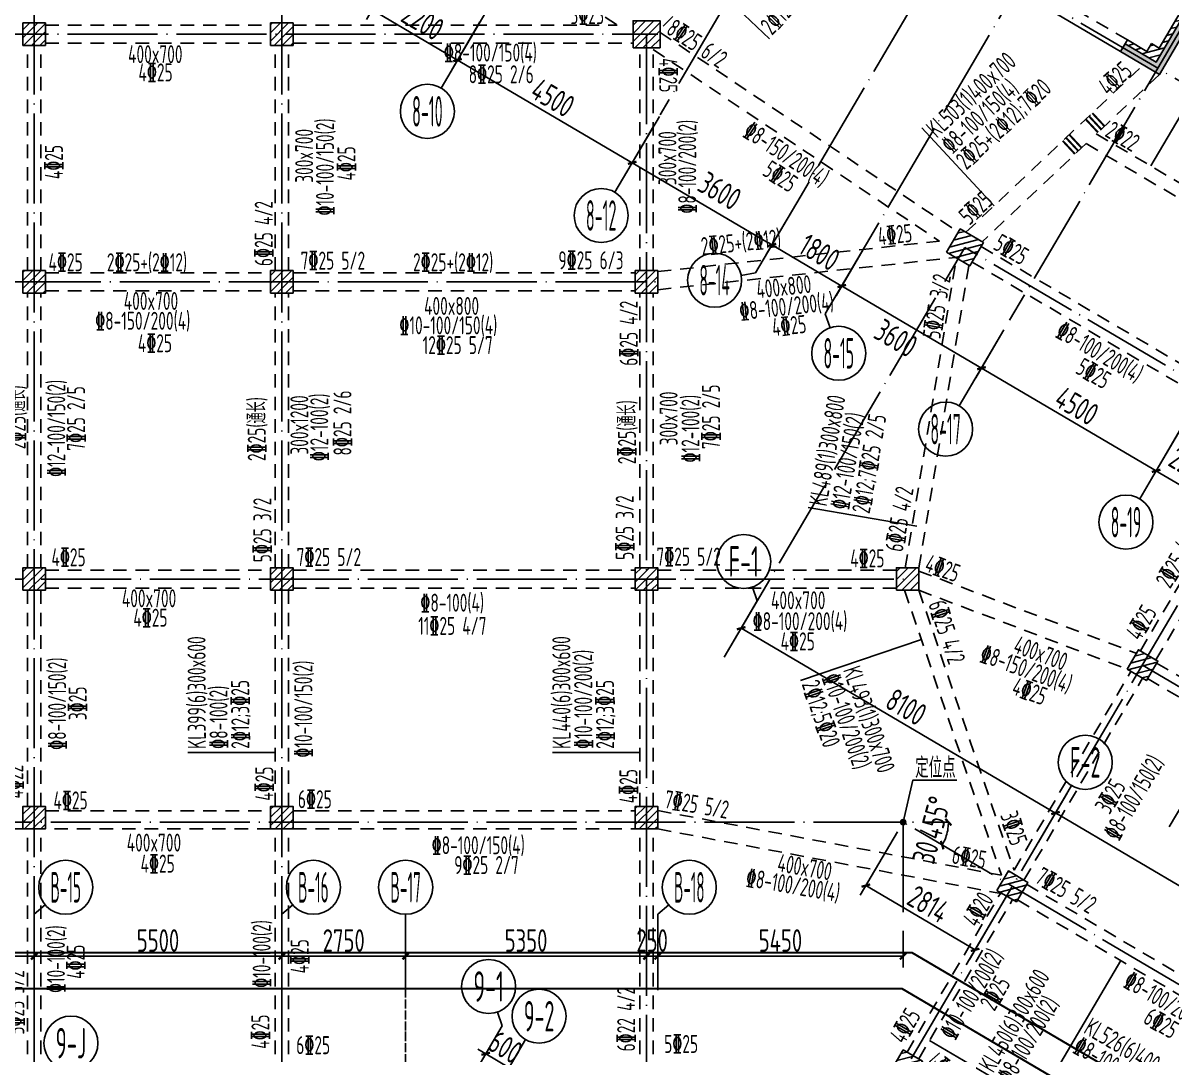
# Model space of a CAD drawing. Header units: millimetres. Extents: x 64473 to 386235, y 427387 to 703525.
# Drawn here: x 287096 to 312596, y 583845 to 606745 of the extents above; entities that cross this region are included whole.
import ezdxf
from ezdxf.enums import TextEntityAlignment as Align

# ---------------------------------------------------------------- set-up
doc = ezdxf.new("R2010")
doc.units = ezdxf.units.MM
doc.header["$LTSCALE"] = 100
doc.header["$PDMODE"] = 35
doc.header["$PDSIZE"] = 200
doc.linetypes.add('3', pattern=[5, 3, -2])
doc.linetypes.add('DOTE', pattern=[2.42, 2, -0.2, 0.02, -0.2])
for name, color, linetype in [('B-TEXT', 7, 'Continuous'), ('COLU', 7, 'Continuous'), ('colu-1层', 6, 'Continuous'), ('h后浇带', 51, 'Continuous'), ('h填实-1层', 254, 'Continuous'), ('h斜线-1层', 7, 'Continuous'), ('h斜线-柱', 7, 'Continuous'), ('L-AXIS', 3, 'Continuous'), ('L-dote', 253, 'DOTE'), ('L-箍筋', 1, 'Continuous'), ('wall-主楼', 2, 'Continuous'), ('垂直标注', 31, 'Continuous'), ('垂直钢筋', 27, 'Continuous'), ('梁', 4, 'Continuous'), ('梁虚线', 4, '3'), ('水平标注', 2, 'Continuous'), ('水平钢筋', 30, 'Continuous')]:
    doc.layers.add(name, color=color, linetype=linetype)
doc.styles.add('_TCH_AXIS', font='tssdeng.shx', dxfattribs={"width": 0.7, "bigfont": 'tssdchn.shx'})
doc.styles.add('COMPLEX', font='tssdeng.shx', dxfattribs={"width": 0.7, "bigfont": 'tssdchn.shx'})
doc.styles.get("Standard").update_dxf_attribs({"font": 'tssdeng.shx', "width": 0.7, "bigfont": 'tssdchn.shx'})
doc.styles.add('TSSD_Dimension', font='Tssdeng.shx', dxfattribs={"width": 0.7, "bigfont": 'tssdchn.shx'})
doc.dimstyles.new('TSSD_100_100', dxfattribs={"dimtxt": 300, "dimasz": 100, "dimexe": 100, "dimexo": 250, "dimgap": 100, "dimtad": 1, "dimdec": 0, "dimzin": 0, "dimdsep": 46, "dimtxsty": 'TSSD_Dimension', "dimblk": 'ARCHTICK', "dimcen": 0, "dimdle": 100, "dimclrt": 7, "dimadec": 0, "dimazin": 0, "dimtfac": 1, "dimtdec": 0, "dimtix": 1, "dimtmove": 2, "dimatfit": 3, "dimldrblk": 'ARCHTICK', "dimfxl": 1, "dimtolj": 1, "dimtzin": 0, "dimarcsym": 0})
doc.dimstyles.new('TSSD_100_100$0', dxfattribs={"dimtxt": 300, "dimasz": 100, "dimexe": 250, "dimexo": 250, "dimgap": 100, "dimtad": 1, "dimdec": 0, "dimzin": 0, "dimdsep": 46, "dimtxsty": 'TSSD_Dimension', "dimblk": '_tsdbk', "dimblk1": '_tsdbk', "dimblk2": '_tsdbk', "dimsah": 1, "dimcen": 0, "dimclrt": 7, "dimadec": 0, "dimazin": 0, "dimtfac": 1, "dimtdec": 0, "dimtix": 1, "dimtmove": 2, "dimatfit": 3, "dimldrblk": '_tsdbk', "dimfxl": 1, "dimtolj": 1, "dimtzin": 0, "dimarcsym": 0})
pattern_1 = [(45, (-467527.32, -323147.44), (-89.802561, 89.802561), [])]
pattern_2 = [(14.545372, (-467527.32, -323147.44), (-31.895617, 122.929531), [])]

# ---------------------------------------------------------------- blocks, each defined once
blk = doc.blocks.new('_tsdbk')
blk.add_line((-1, 0), (0, 0))
at = {"const_width": 0.5}
blk.add_lwpolyline([(-0.7, -0.7), (0.7, 0.7)], dxfattribs=at)
blk = doc.blocks.new('*D536')
at = {"layer": 'Defpoints', "color": 0}
for p in [(306646, 586832), (306646, 586016), (301196, 585265)]:
    blk.add_point(p, dxfattribs=at)
at = {"layer": 'L-AXIS', "color": 0, "lineweight": -2}
for p, q in [((306646, 586582), (306646, 585766)), ((301196, 585515), (301196, 586266)), ((301296, 586016), (306546, 586016))]:
    blk.add_line(p, q, dxfattribs=at)
at = {"layer": 'L-AXIS', "color": 0, "lineweight": -2, "xscale": 100, "yscale": 100, "zscale": 100, "rotation": 180}
blk.add_blockref('_tsdbk', (301196, 586016), dxfattribs=at)
at = {"layer": 'L-AXIS', "color": 0, "lineweight": -2, "xscale": 100, "yscale": 100, "zscale": 100}
blk.add_blockref('_tsdbk', (306646, 586016), dxfattribs=at)
at = {"layer": 'L-AXIS', "color": 7, "insert": (303921, 586366), "char_height": 500, "attachment_point": 5, "style": 'TSSD_Dimension'}
blk.add_mtext('\\A1;5450', dxfattribs=at)
blk = doc.blocks.new('*D537')
at = {"layer": 'Defpoints', "color": 0}
for p in [(302668, 592658), (310030, 589198), (309651, 588553)]:
    blk.add_point(p, dxfattribs=at)
at = {"layer": 'L-AXIS', "color": 0, "lineweight": -2}
for p, q in [((302795, 592874), (303174, 593519)), ((303134, 593252), (309944, 589248)), ((309777, 588768), (310157, 589413))]:
    blk.add_line(p, q, dxfattribs=at)
at = {"layer": 'L-AXIS', "color": 0, "lineweight": -2, "xscale": 100, "yscale": 100, "zscale": 100}
for p, rotation in [((303048, 593303), 149.5453717276141), ((310030, 589198), 329.5453717276141)]:
    blk.add_blockref('_tsdbk', p, dxfattribs=dict(at, rotation=rotation))
at = {"layer": 'L-AXIS', "color": 7, "insert": (306716, 591552), "char_height": 500, "attachment_point": 5, "rotation": 329.5454, "style": 'TSSD_Dimension'}
blk.add_mtext('\\A1;8100', dxfattribs=at)
blk = doc.blocks.new('_AXISO')
blk.add_circle((0, 0), 0.5)
at = {"layer": 'B-TEXT', "style": 'COMPLEX', "width": 1.450893}
blk.add_attdef('A', text='', height=0.56, dxfattribs=at).set_placement((0.249375, -0.28), (0.749375, -0.28), align=Align.FIT)
blk = doc.blocks.new('*D539')
at = {"layer": 'Defpoints', "color": 0}
for p in [(301253, 604703), (304356, 602878), (303731, 601815)]:
    blk.add_point(p, dxfattribs=at)
at = {"layer": 'L-AXIS', "color": 0, "lineweight": -2}
for p, q in [((301126, 604488), (300501, 603424)), ((300714, 603589), (303645, 601865)), ((304230, 602663), (303604, 601599))]:
    blk.add_line(p, q, dxfattribs=at)
at = {"layer": 'L-AXIS', "color": 0, "lineweight": -2, "xscale": 100, "yscale": 100, "zscale": 100}
for p, rotation in [((300628, 603639), 149.5453717275947), ((303731, 601815), 329.5453717275947)]:
    blk.add_blockref('_tsdbk', p, dxfattribs=dict(at, rotation=rotation))
at = {"layer": 'L-AXIS', "color": 7, "insert": (302574, 603016), "char_height": 500, "attachment_point": 5, "rotation": 329.5454, "style": 'TSSD_Dimension'}
blk.add_mtext('\\A1;3600', dxfattribs=at)
blk = doc.blocks.new('*D543')
at = {"layer": 'Defpoints', "color": 0}
for p in [(295478, 608099), (297374, 606984), (296749, 605920)]:
    blk.add_point(p, dxfattribs=at)
at = {"layer": 'L-AXIS', "color": 0, "lineweight": -2}
for p, q in [((295351, 607883), (294725, 606820)), ((294938, 606985), (296662, 605971)), ((297247, 606768), (296622, 605705))]:
    blk.add_line(p, q, dxfattribs=at)
at = {"layer": 'L-AXIS', "color": 0, "lineweight": -2, "xscale": 100, "yscale": 100, "zscale": 100}
for p, rotation in [((294852, 607035), 149.5453717275947), ((296749, 605920), 329.5453717275947)]:
    blk.add_blockref('_tsdbk', p, dxfattribs=dict(at, rotation=rotation))
at = {"layer": 'L-AXIS', "color": 7, "insert": (295978, 606780), "char_height": 500, "attachment_point": 5, "rotation": 329.5454, "style": 'TSSD_Dimension'}
blk.add_mtext('\\A1;2200', dxfattribs=at)
blk = doc.blocks.new('*D544')
at = {"layer": 'Defpoints', "color": 0}
for p in [(297374, 606984), (301253, 604703), (300628, 603639)]:
    blk.add_point(p, dxfattribs=at)
at = {"layer": 'L-AXIS', "color": 0, "lineweight": -2}
for p, q in [((297247, 606768), (296622, 605705)), ((296835, 605870), (300542, 603690)), ((301126, 604488), (300501, 603424))]:
    blk.add_line(p, q, dxfattribs=at)
at = {"layer": 'L-AXIS', "color": 0, "lineweight": -2, "xscale": 100, "yscale": 100, "zscale": 100}
for p, rotation in [((296749, 605920), 149.5453717275947), ((300628, 603639), 329.5453717275947)]:
    blk.add_blockref('_tsdbk', p, dxfattribs=dict(at, rotation=rotation))
at = {"layer": 'L-AXIS', "color": 7, "insert": (298866, 605082), "char_height": 500, "attachment_point": 5, "rotation": 329.5454, "style": 'TSSD_Dimension'}
blk.add_mtext('\\A1;4500', dxfattribs=at)
blk = doc.blocks.new('*D545')
at = {"layer": 'Defpoints', "color": 0}
for p in [(292846, 586016), (287346, 585265), (292846, 585265)]:
    blk.add_point(p, dxfattribs=at)
at = {"layer": 'L-AXIS', "color": 0, "lineweight": -2}
for p, q in [((287346, 585515), (287346, 586266)), ((292846, 585515), (292846, 586266)), ((287446, 586016), (292746, 586016))]:
    blk.add_line(p, q, dxfattribs=at)
at = {"layer": 'L-AXIS', "color": 0, "lineweight": -2, "xscale": 100, "yscale": 100, "zscale": 100, "rotation": 180}
blk.add_blockref('_tsdbk', (287346, 586016), dxfattribs=at)
at = {"layer": 'L-AXIS', "color": 0, "lineweight": -2, "xscale": 100, "yscale": 100, "zscale": 100}
blk.add_blockref('_tsdbk', (292846, 586016), dxfattribs=at)
at = {"layer": 'L-AXIS', "color": 7, "insert": (290096, 586366), "char_height": 500, "attachment_point": 5, "style": 'TSSD_Dimension'}
blk.add_mtext('\\A1;5500', dxfattribs=at)
blk = doc.blocks.new('*D547')
at = {"layer": 'Defpoints', "color": 0}
for p in [(287346, 586016), (281346, 585265), (287346, 585265)]:
    blk.add_point(p, dxfattribs=at)
at = {"layer": 'L-AXIS', "color": 0, "lineweight": -2}
for p, q in [((281346, 585515), (281346, 586266)), ((287346, 585515), (287346, 586266)), ((281446, 586016), (287246, 586016))]:
    blk.add_line(p, q, dxfattribs=at)
at = {"layer": 'L-AXIS', "color": 0, "lineweight": -2, "xscale": 100, "yscale": 100, "zscale": 100, "rotation": 180}
blk.add_blockref('_tsdbk', (281346, 586016), dxfattribs=at)
at = {"layer": 'L-AXIS', "color": 0, "lineweight": -2, "xscale": 100, "yscale": 100, "zscale": 100}
blk.add_blockref('_tsdbk', (287346, 586016), dxfattribs=at)
at = {"layer": 'L-AXIS', "color": 7, "insert": (284346, 586366), "char_height": 500, "attachment_point": 5, "style": 'TSSD_Dimension'}
blk.add_mtext('\\A1;6000', dxfattribs=at)
blk = doc.blocks.new('*D548')
at = {"layer": 'Defpoints', "color": 0}
for p in [(300946, 586016), (295596, 585265), (300946, 585265)]:
    blk.add_point(p, dxfattribs=at)
at = {"layer": 'L-AXIS', "color": 0, "lineweight": -2}
for p, q in [((295596, 585515), (295596, 586266)), ((300946, 585515), (300946, 586266)), ((295696, 586016), (300846, 586016))]:
    blk.add_line(p, q, dxfattribs=at)
at = {"layer": 'L-AXIS', "color": 0, "lineweight": -2, "xscale": 100, "yscale": 100, "zscale": 100, "rotation": 180}
blk.add_blockref('_tsdbk', (295596, 586016), dxfattribs=at)
at = {"layer": 'L-AXIS', "color": 0, "lineweight": -2, "xscale": 100, "yscale": 100, "zscale": 100}
blk.add_blockref('_tsdbk', (300946, 586016), dxfattribs=at)
at = {"layer": 'L-AXIS', "color": 7, "insert": (298271, 586366), "char_height": 500, "attachment_point": 5, "style": 'TSSD_Dimension'}
blk.add_mtext('\\A1;5350', dxfattribs=at)
blk = doc.blocks.new('*D549')
at = {"layer": 'Defpoints', "color": 0}
for p in [(295596, 586016), (292846, 585265), (295596, 585265)]:
    blk.add_point(p, dxfattribs=at)
at = {"layer": 'L-AXIS', "color": 0, "lineweight": -2}
for p, q in [((292846, 585515), (292846, 586266)), ((295596, 585515), (295596, 586266)), ((292946, 586016), (295496, 586016))]:
    blk.add_line(p, q, dxfattribs=at)
at = {"layer": 'L-AXIS', "color": 0, "lineweight": -2, "xscale": 100, "yscale": 100, "zscale": 100, "rotation": 180}
blk.add_blockref('_tsdbk', (292846, 586016), dxfattribs=at)
at = {"layer": 'L-AXIS', "color": 0, "lineweight": -2, "xscale": 100, "yscale": 100, "zscale": 100}
blk.add_blockref('_tsdbk', (295596, 586016), dxfattribs=at)
at = {"layer": 'L-AXIS', "color": 7, "insert": (294221, 586366), "char_height": 500, "attachment_point": 5, "style": 'TSSD_Dimension'}
blk.add_mtext('\\A1;2750', dxfattribs=at)
blk = doc.blocks.new('*D551')
at = {"layer": 'Defpoints', "color": 0}
for p in [(301196, 586016), (300946, 585265), (301196, 585265)]:
    blk.add_point(p, dxfattribs=at)
at = {"layer": 'L-AXIS', "color": 0, "lineweight": -2}
for p, q in [((300946, 585515), (300946, 586266)), ((301196, 585515), (301196, 586266)), ((300846, 586016), (300746, 586016)), ((300946, 586016), (301196, 586016)), ((301296, 586016), (301396, 586016))]:
    blk.add_line(p, q, dxfattribs=at)
at = {"layer": 'L-AXIS', "color": 0, "lineweight": -2, "xscale": 100, "yscale": 100, "zscale": 100}
blk.add_blockref('_tsdbk', (300946, 586016), dxfattribs=at)
at = {"layer": 'L-AXIS', "color": 0, "lineweight": -2, "xscale": 100, "yscale": 100, "zscale": 100, "rotation": 180}
blk.add_blockref('_tsdbk', (301196, 586016), dxfattribs=at)
at = {"layer": 'L-AXIS', "color": 7, "insert": (301071, 586366), "char_height": 500, "attachment_point": 5, "style": 'TSSD_Dimension'}
blk.add_mtext('\\A1;250', dxfattribs=at)
blk = doc.blocks.new('*D553')
at = {"layer": 'Defpoints', "color": 0}
for p in [(297891, 583547), (296748, 582787), (297266, 582483)]:
    blk.add_point(p, dxfattribs=at)
at = {"layer": 'L-AXIS', "color": 0, "lineweight": -2}
for p, q in [((296875, 583003), (297501, 584066)), ((297288, 583901), (297201, 583952)), ((297374, 583851), (297891, 583547)), ((297392, 582699), (298018, 583762)), ((297977, 583496), (298063, 583445))]:
    blk.add_line(p, q, dxfattribs=at)
at = {"layer": 'L-AXIS', "color": 0, "lineweight": -2, "xscale": 100, "yscale": 100, "zscale": 100}
for p, rotation in [((297374, 583851), 329.5453717276141), ((297891, 583547), 149.5453717276141)]:
    blk.add_blockref('_tsdbk', p, dxfattribs=dict(at, rotation=rotation))
at = {"layer": 'L-AXIS', "color": 7, "insert": (297810, 584000), "char_height": 500, "attachment_point": 5, "rotation": 329.5454, "style": 'TSSD_Dimension'}
blk.add_mtext('\\A1;600', dxfattribs=at)
blk = doc.blocks.new('*D571')
at = {"layer": 'Defpoints', "color": 0}
for p in [(309651, 588553), (317013, 585092), (316633, 584447)]:
    blk.add_point(p, dxfattribs=at)
at = {"layer": 'L-AXIS', "color": 0, "lineweight": -2}
for p, q in [((309777, 588768), (310157, 589413)), ((310116, 589147), (316926, 585143)), ((316760, 584663), (317139, 585308))]:
    blk.add_line(p, q, dxfattribs=at)
at = {"layer": 'L-AXIS', "color": 0, "lineweight": -2, "xscale": 100, "yscale": 100, "zscale": 100}
for p, rotation in [((310030, 589198), 149.5453717276141), ((317013, 585092), 329.5453717276141)]:
    blk.add_blockref('_tsdbk', p, dxfattribs=dict(at, rotation=rotation))
at = {"layer": 'L-AXIS', "color": 7, "insert": (313699, 587447), "char_height": 500, "attachment_point": 5, "rotation": 329.5454, "style": 'TSSD_Dimension'}
blk.add_mtext('\\A1;8100', dxfattribs=at)
blk = doc.blocks.new('*D572')
at = {"layer": 'Defpoints', "color": 0}
for p in [(306646, 588995), (306646, 588995), (308425, 588995), (307589, 588646), (309072, 587568)]:
    blk.add_point(p, dxfattribs=at)
at = {"layer": 'L-AXIS', "color": 0, "lineweight": -2}
blk.add_arc((306646, 588995), 1006, 335.2449, 354.3005, dxfattribs=at)
at = {"layer": 'L-AXIS', "color": 0, "lineweight": -2, "xscale": 100, "yscale": 100, "zscale": 100}
for p, rotation in [((307652, 588995), 87.15025044490493), ((307513, 588485), 242.3951212875871)]:
    blk.add_blockref('_tsdbk', p, dxfattribs=dict(at, rotation=rotation))
at = {"layer": 'L-AXIS', "color": 7, "insert": (307279, 588822), "char_height": 500, "attachment_point": 5, "rotation": 74.7727, "style": 'TSSD_Dimension'}
blk.add_mtext('\\A1;30.455°', dxfattribs=at)
blk = doc.blocks.new('*D573')
at = {"layer": 'Defpoints', "color": 0}
for p in [(306646, 588995), (305818, 587586), (309072, 587568)]:
    blk.add_point(p, dxfattribs=at)
at = {"layer": 'L-AXIS', "color": 0, "lineweight": -2}
for p, q in [((306520, 588779), (305691, 587370)), ((308157, 586210), (305904, 587535)), ((308945, 587353), (308117, 585944))]:
    blk.add_line(p, q, dxfattribs=at)
at = {"layer": 'L-AXIS', "color": 0, "lineweight": -2, "xscale": 100, "yscale": 100, "zscale": 100}
for p, rotation in [((305818, 587586), 149.5453717324805), ((308244, 586159), 329.5453717324805)]:
    blk.add_blockref('_tsdbk', p, dxfattribs=dict(at, rotation=rotation))
at = {"layer": 'L-AXIS', "color": 7, "insert": (307208, 587174), "char_height": 500, "attachment_point": 5, "rotation": 329.5454, "style": 'TSSD_Dimension'}
blk.add_mtext('\\A1;2814', dxfattribs=at)
blk = doc.blocks.new('*D574')
at = {"layer": 'Defpoints', "color": 0}
for p in [(309011, 600141), (312891, 597860), (312265, 596797)]:
    blk.add_point(p, dxfattribs=at)
at = {"layer": 'L-AXIS', "color": 0, "lineweight": -2}
for p, q in [((308885, 599926), (308259, 598862)), ((308472, 599027), (312179, 596848)), ((312764, 597645), (312138, 596581))]:
    blk.add_line(p, q, dxfattribs=at)
at = {"layer": 'L-AXIS', "color": 0, "lineweight": -2, "xscale": 100, "yscale": 100, "zscale": 100}
for p, rotation in [((308386, 599078), 149.5453717275947), ((312265, 596797), 329.5453717275947)]:
    blk.add_blockref('_tsdbk', p, dxfattribs=dict(at, rotation=rotation))
at = {"layer": 'L-AXIS', "color": 7, "insert": (310503, 598239), "char_height": 500, "attachment_point": 5, "rotation": 329.5454, "style": 'TSSD_Dimension'}
blk.add_mtext('\\A1;4500', dxfattribs=at)
blk = doc.blocks.new('*D575')
at = {"layer": 'Defpoints', "color": 0}
for p in [(305908, 601966), (309011, 600141), (308386, 599078)]:
    blk.add_point(p, dxfattribs=at)
at = {"layer": 'L-AXIS', "color": 0, "lineweight": -2}
for p, q in [((305781, 601751), (305156, 600687)), ((305369, 600852), (308300, 599128)), ((308885, 599926), (308259, 598862))]:
    blk.add_line(p, q, dxfattribs=at)
at = {"layer": 'L-AXIS', "color": 0, "lineweight": -2, "xscale": 100, "yscale": 100, "zscale": 100}
for p, rotation in [((305283, 600902), 149.5453717275947), ((308386, 599078), 329.5453717275947)]:
    blk.add_blockref('_tsdbk', p, dxfattribs=dict(at, rotation=rotation))
at = {"layer": 'L-AXIS', "color": 7, "insert": (306487, 599745), "char_height": 500, "attachment_point": 5, "rotation": 329.5454, "style": 'TSSD_Dimension'}
blk.add_mtext('\\A1;3600', dxfattribs=at)
blk = doc.blocks.new('*D576')
at = {"layer": 'Defpoints', "color": 0}
for p in [(304356, 602878), (305908, 601966), (305283, 600902)]:
    blk.add_point(p, dxfattribs=at)
at = {"layer": 'L-AXIS', "color": 0, "lineweight": -2}
for p, q in [((304230, 602663), (303604, 601599)), ((303817, 601764), (305197, 600953)), ((305781, 601751), (305156, 600687))]:
    blk.add_line(p, q, dxfattribs=at)
at = {"layer": 'L-AXIS', "color": 0, "lineweight": -2, "xscale": 100, "yscale": 100, "zscale": 100}
for p, rotation in [((303731, 601815), 149.5453717275947), ((305283, 600902), 329.5453717275947)]:
    blk.add_blockref('_tsdbk', p, dxfattribs=dict(at, rotation=rotation))
at = {"layer": 'L-AXIS', "color": 7, "insert": (304789, 601651), "char_height": 500, "attachment_point": 5, "rotation": 329.5454, "style": 'TSSD_Dimension'}
blk.add_mtext('\\A1;1800', dxfattribs=at)
blk = doc.blocks.new('*D577')
at = {"layer": 'Defpoints', "color": 0}
for p in [(312891, 597860), (314787, 596745), (314162, 595682)]:
    blk.add_point(p, dxfattribs=at)
at = {"layer": 'L-AXIS', "color": 0, "lineweight": -2}
for p, q in [((312764, 597645), (312138, 596581)), ((312351, 596746), (314075, 595733)), ((314660, 596530), (314035, 595466))]:
    blk.add_line(p, q, dxfattribs=at)
at = {"layer": 'L-AXIS', "color": 0, "lineweight": -2, "xscale": 100, "yscale": 100, "zscale": 100}
for p, rotation in [((312265, 596797), 149.5453717275947), ((314162, 595682), 329.5453717275947)]:
    blk.add_blockref('_tsdbk', p, dxfattribs=dict(at, rotation=rotation))
at = {"layer": 'L-AXIS', "color": 7, "insert": (313023, 596912), "char_height": 500, "attachment_point": 5, "rotation": 329.5454, "style": 'TSSD_Dimension'}
blk.add_mtext('\\A1;2200', dxfattribs=at)
blk = doc.blocks.new('后浇带现场')
at = {"color": 6, "lineweight": 30}
for points in [[(806265, 663346), (787754, 674230), (759207, 674230), (759207, 625070)], [(805860, 662656), (787536, 673430), (760007, 673430), (760007, 625070)]]:
    blk.add_lwpolyline(points, dxfattribs=at)
at = {"layer": 'h后浇带', "color": 1}
for p, q in [((662168, 674230), (787754, 674230)), ((662200, 673430), (787536, 673430))]:
    blk.add_line(p, q, dxfattribs=at)

msp = doc.modelspace()

# ---------------------------------------------------------------- hatches: boundary and pattern name
at = {"layer": 'h填实-1层'}
msp.add_hatch(color=256, dxfattribs=at).paths.add_polyline_path([(313249.6, 607153), (312337.2, 605601.4), (311475.2, 606108.2), (311576.6, 606280.6), (312266.2, 605875.2), (313178.5, 607426.8), (313868.2, 607021.3), (313766.8, 606848.9)])
at = {"layer": 'h斜线-1层'}
h = msp.add_hatch(dxfattribs=at)
h.set_pattern_fill('ANSI31', color=256, scale=40, angle=-30.45463, style=0)
h.set_pattern_definition([(14.545372, (-85926.15, 179405.06), (-31.895617, 122.92953), [])])
h.paths.add_polyline_path([(313178.5, 607426.8), (313868.6, 607021.1), (313919.3, 607107.3), (313143.4, 607563.5), (312332.5, 606184.2), (312160.1, 606285.6), (312058.7, 606113.2), (311627.7, 606366.6), (311577, 606280.4), (312266.2, 605875.2)])
at = {"layer": 'h斜线-柱'}
h = msp.add_hatch(dxfattribs=at)
h.set_pattern_fill('ANSI31', color=256, scale=40, style=0)
h.set_pattern_definition(pattern_1)
h.paths.add_polyline_path([(287096.5, 606244.7), (287596.5, 606244.7), (287596.5, 606744.7), (287096.5, 606744.7)])
h = msp.add_hatch(dxfattribs=at)
h.set_pattern_fill('ANSI31', color=256, scale=40, style=0)
h.set_pattern_definition(pattern_1)
h.paths.add_polyline_path([(292596.5, 606244.7), (293096.5, 606244.7), (293096.5, 606744.7), (292596.5, 606744.7)])
h = msp.add_hatch(dxfattribs=at)
h.set_pattern_fill('ANSI31', color=256, scale=40, angle=-2e-12, style=0)
h.paths.add_polyline_path([(300646.5, 606194.7), (301246.5, 606194.7), (301246.5, 606794.7), (300646.5, 606794.7)])
h = msp.add_hatch(dxfattribs=at)
h.set_pattern_fill('ANSI31', color=256, scale=40, angle=-30.45463, style=0)
h.paths.add_polyline_path([(307609.2, 601653.1), (308126.4, 601349), (308430.5, 601866.2), (307913.3, 602170.3)])
h = msp.add_hatch(dxfattribs=at)
h.set_pattern_fill('ANSI31', color=256, scale=40, style=0)
h.set_pattern_definition(pattern_1)
h.paths.add_polyline_path([(287096.5, 600744.7), (287596.5, 600744.7), (287596.5, 601244.7), (287096.5, 601244.7)])
h = msp.add_hatch(dxfattribs=at)
h.set_pattern_fill('ANSI31', color=256, scale=40, style=0)
h.set_pattern_definition(pattern_1)
h.paths.add_polyline_path([(292596.5, 600744.7), (293096.5, 600744.7), (293096.5, 601244.7), (292596.5, 601244.7)])
h = msp.add_hatch(dxfattribs=at)
h.set_pattern_fill('ANSI31', color=256, scale=40, style=0)
h.set_pattern_definition(pattern_1)
h.paths.add_polyline_path([(300696.5, 600744.7), (301196.5, 600744.7), (301196.5, 601244.7), (300696.5, 601244.7)])
h = msp.add_hatch(dxfattribs=at)
h.set_pattern_fill('ANSI31', color=256, scale=40, style=0)
h.set_pattern_definition(pattern_1)
h.paths.add_polyline_path([(287096.5, 594144.7), (287596.5, 594144.7), (287596.5, 594644.7), (287096.5, 594644.7)])
h = msp.add_hatch(dxfattribs=at)
h.set_pattern_fill('ANSI31', color=256, scale=40, style=0)
h.set_pattern_definition(pattern_1)
h.paths.add_polyline_path([(292596.5, 594144.7), (293096.5, 594144.7), (293096.5, 594644.7), (292596.5, 594644.7)])
h = msp.add_hatch(dxfattribs=at)
h.set_pattern_fill('ANSI31', color=256, scale=40, style=0)
h.set_pattern_definition(pattern_1)
h.paths.add_polyline_path([(300696.5, 594144.7), (301196.5, 594144.7), (301196.5, 594644.7), (300696.5, 594644.7)])
h = msp.add_hatch(dxfattribs=at)
h.set_pattern_fill('ANSI31', color=256, scale=40, style=0)
h.set_pattern_definition(pattern_1)
h.paths.add_polyline_path([(306496.5, 594144.7), (306996.5, 594144.7), (306996.5, 594644.7), (306496.5, 594644.7)])
h = msp.add_hatch(dxfattribs=at)
h.set_pattern_fill('ANSI31', color=256, scale=40, angle=-30.45463, style=0)
h.set_pattern_definition(pattern_2)
h.paths.add_polyline_path([(311618.9, 592393.1), (312050, 592139.7), (312303.4, 592570.7), (311872.4, 592824.2)])
h = msp.add_hatch(dxfattribs=at)
h.set_pattern_fill('ANSI31', color=256, scale=40, style=0)
h.set_pattern_definition(pattern_1)
h.paths.add_polyline_path([(287096.5, 588844.7), (287596.5, 588844.7), (287596.5, 589344.7), (287096.5, 589344.7)])
h = msp.add_hatch(dxfattribs=at)
h.set_pattern_fill('ANSI31', color=256, scale=40, style=0)
h.set_pattern_definition(pattern_1)
h.paths.add_polyline_path([(292596.5, 588844.7), (293096.5, 588844.7), (293096.5, 589344.7), (292596.5, 589344.7)])
h = msp.add_hatch(dxfattribs=at)
h.set_pattern_fill('ANSI31', color=256, scale=40, style=0)
h.set_pattern_definition(pattern_1)
h.paths.add_polyline_path([(300696.5, 588844.7), (301196.5, 588844.7), (301196.5, 589344.7), (300696.5, 589344.7)])
h = msp.add_hatch(dxfattribs=at)
h.set_pattern_fill('ANSI31', color=256, scale=40, angle=-30.45463, style=0)
h.set_pattern_definition(pattern_2)
h.paths.add_polyline_path([(308729.9, 587479.6), (309160.9, 587226.1), (309414.3, 587657.2), (308983.3, 587910.6)])
h = msp.add_hatch(dxfattribs=at)
h.set_pattern_fill('ANSI31', color=256, scale=40, angle=-30.45463, style=0)
h.set_pattern_definition(pattern_2)
h.paths.add_polyline_path([(306393.4, 583505.9), (306824.4, 583252.5), (307077.9, 583683.5), (306646.9, 583936.9)])

# ---------------------------------------------------------------- linework, layer by layer
at = {"layer": 'COLU'}
for points in [[(287096.5, 606244.7), (287596.5, 606244.7), (287596.5, 606744.7), (287096.5, 606744.7)], [(292596.5, 606244.7), (293096.5, 606244.7), (293096.5, 606744.7), (292596.5, 606744.7)], [(300646.5, 606194.7), (301246.5, 606194.7), (301246.5, 606794.7), (300646.5, 606794.7)], [(307609.2, 601653.1), (308126.4, 601349), (308430.5, 601866.2), (307913.3, 602170.3)], [(287096.5, 600744.7), (287596.5, 600744.7), (287596.5, 601244.7), (287096.5, 601244.7)], [(292596.5, 600744.7), (293096.5, 600744.7), (293096.5, 601244.7), (292596.5, 601244.7)], [(300696.5, 600744.7), (301196.5, 600744.7), (301196.5, 601244.7), (300696.5, 601244.7)], [(287096.5, 594144.7), (287596.5, 594144.7), (287596.5, 594644.7), (287096.5, 594644.7)], [(292596.5, 594144.7), (293096.5, 594144.7), (293096.5, 594644.7), (292596.5, 594644.7)], [(300696.5, 594144.7), (301196.5, 594144.7), (301196.5, 594644.7), (300696.5, 594644.7)], [(306496.5, 594144.7), (306996.5, 594144.7), (306996.5, 594644.7), (306496.5, 594644.7)], [(311618.9, 592393.1), (312050, 592139.7), (312303.4, 592570.7), (311872.4, 592824.2)], [(287096.5, 588844.7), (287596.5, 588844.7), (287596.5, 589344.7), (287096.5, 589344.7)], [(292596.5, 588844.7), (293096.5, 588844.7), (293096.5, 589344.7), (292596.5, 589344.7)], [(300696.5, 588844.7), (301196.5, 588844.7), (301196.5, 589344.7), (300696.5, 589344.7)], [(308729.9, 587479.6), (309160.9, 587226.1), (309414.3, 587657.2), (308983.3, 587910.6)], [(306393.4, 583505.9), (306824.4, 583252.5), (307077.9, 583683.5), (306646.9, 583936.9)]]:
    msp.add_lwpolyline(points, close=True, dxfattribs=at)
at = {"layer": 'colu-1层'}
msp.add_lwpolyline([(313249.6, 607153), (312337.2, 605601.4), (311475.2, 606108.2), (311576.6, 606280.6), (312266.2, 605875.2), (313178.5, 607426.8), (313868.2, 607021.3), (313766.8, 606848.9)], close=True, dxfattribs=at)
at = {"layer": 'L-AXIS'}
for p, q in [((297374, 606983.9), (296383.3, 605299.1)), ((301234.1, 604670.7), (300243.5, 602985.9)), ((304356.4, 602878.4), (303365.8, 601193.6)), ((305908.1, 601966), (304917.5, 600281.2)), ((303365.8, 601193.6), (303048.9, 601136.8)), ((304917.5, 600281.2), (305022, 599976.7)), ((308884.7, 599925.8), (307894.1, 598241)), ((312890.5, 597860.5), (311899.9, 596175.7)), ((303405.2, 593911.4), (303300.7, 594215.9)), ((302668.3, 592658.1), (303405.2, 593911.4)), ((309650.8, 588552.5), (310387.7, 589805.9)), ((287346.5, 586948.1), (287590.9, 587157.6)), ((292846.5, 586948.1), (293090.9, 587157.6)), ((301196.5, 586948.1), (301440.9, 587157.6)), ((287346.5, 586948.1), (287346.5, 585264.6)), ((292846.5, 586948.1), (292846.5, 585264.6)), ((295596.5, 586948.1), (295596.5, 585264.6)), ((295596.5, 586948.1), (295596.5, 585264.6)), ((301196.5, 586948.1), (301196.5, 585264.6)), ((297739.1, 584472.1), (297634.6, 584776.6)), ((296748.5, 582787.3), (297739.1, 584472.1)), ((297265.7, 582483.1), (298256.3, 584167.9))]:
    msp.add_line(p, q, dxfattribs=at)
msp.add_lwpolyline([(306646.2, 588994.7), (306858.5, 589925.1), (307840.3, 589925.1)], dxfattribs=at)
at = {"layer": 'L-AXIS', "const_width": 75}
msp.add_lwpolyline([(306611.5, 589008.7, 1), (306681, 588980.7, 1)], format="xyb", close=True, dxfattribs=at)
at = {"layer": 'L-dote', "ltscale": 10}
for p, q in [((279300.4, 625142.4), (330874.7, 594817.8)), ((307585, 615471.9), (301253.1, 604703)), ((317928.2, 615306.6), (309011.4, 600141.3)), ((310688.3, 613647.3), (304356.4, 602878.4)), ((312240, 612734.9), (305908.1, 601966)), ((287346.5, 611994.7), (287346.5, 572194.7)), ((292846.5, 611994.7), (292846.5, 583594.7)), ((234846.5, 606494.7), (301196.5, 606494.7)), ((300946.5, 606494.7), (300946.5, 583594.7)), ((302668.3, 592658.1), (308019.8, 601759.7)), ((352108.5, 575836.5), (308019.8, 601759.7)), ((240846.5, 600994.7), (301196.5, 600994.7)), ((303141.9, 577482.6), (315002.3, 597654.1)), ((193117.8, 594394.7), (306846.5, 594394.7)), ((349067.3, 570664.3), (311961.2, 592481.9)), ((193334.6, 588994.7), (307651.9, 588994.7)), ((346178.3, 565750.7), (306646.2, 588994.7)), ((306646.2, 588994.7), (306646.2, 586832))]:
    msp.add_line(p, q, dxfattribs=at)
at = {"layer": 'L-dote'}
msp.add_line((295596.5, 577594.7), (295596.5, 585264.6), dxfattribs=at)
at = {"layer": 'L-箍筋', "const_width": 44.9}
for points in [[(310701.6, 604606.8), (310973.8, 604313.8)], [(310774.8, 604674.9), (311047.1, 604381.8)], [(310848.1, 604742.9), (311120.3, 604449.9)], [(310191.1, 604127.2), (310463.3, 603834.1)], [(310264.4, 604195.2), (310536.6, 603902.2)], [(310337.6, 604263.3), (310609.9, 603970.2)]]:
    msp.add_lwpolyline(points, dxfattribs=at)
at = {"layer": 'wall-主楼'}
msp.add_lwpolyline([(312160.1, 606285.6), (312332.5, 606184.2), (313143.4, 607563.5), (313919.3, 607107.3), (313767.2, 606848.7), (313250, 607152.8), (312337.7, 605601.2), (311475.6, 606108), (311627.7, 606366.6), (312058.7, 606113.2)], close=True, dxfattribs=at)
at = {"layer": '垂直标注'}
for p, q in [((303678.5, 606395.8), (302310.9, 607688.8)), ((304536.4, 595986), (306949.5, 595568.8)), ((304363.5, 592138.2), (307050.3, 593053.6)), ((290759.1, 590538.8), (292694.4, 590545.4)), ((298861.1, 590538.8), (300796.5, 590545.4)), ((309438.8, 582850.4), (307234.2, 584146.7))]:
    msp.add_line(p, q, dxfattribs=at)
at = {"layer": '梁'}
msp.add_line((309924, 607020.3), (311475.6, 606108), dxfattribs=at)
at = {"layer": '梁虚线'}
for p, q in [((292996.5, 611651.1), (300295.9, 606694.7)), ((304673.3, 610107.6), (301246.5, 606599)), ((310076, 607279), (311627.7, 606366.6)), ((287596.5, 606694.7), (292596.5, 606694.7)), ((293096.5, 606694.7), (300295.9, 606694.7)), ((301246.5, 606534.6), (307871.7, 602099.5)), ((287196.5, 601244.7), (287196.5, 606244.7)), ((287496.5, 601244.7), (287496.5, 606244.7)), ((287596.5, 606294.7), (292596.5, 606294.7)), ((292696.5, 601244.7), (292696.5, 606244.7)), ((292996.5, 601244.7), (292996.5, 606244.7)), ((293096.5, 606294.7), (300646.5, 606294.7)), ((300796.5, 601244.7), (300796.5, 606194.7)), ((301096.5, 601244.7), (301096.5, 606153.6)), ((301096.5, 606153.6), (307451.6, 601899.4)), ((308040.9, 602095.3), (311978.6, 605812.3)), ((312337.7, 605601.2), (310936.7, 604278.8)), ((310936.7, 604278.8), (315843, 601394)), ((310709.6, 604064.3), (308399.9, 601884.2)), ((310709.6, 604064.3), (315757.2, 601096.4)), ((301196.5, 601222.9), (307451.6, 601899.4)), ((308379.8, 601780), (314843.7, 597979.4)), ((301196.5, 600820.6), (307808.9, 601535.7)), ((306692.4, 594644.6), (307826.7, 601525.2)), ((306996.5, 594644.7), (308103.8, 601362.2)), ((308177.1, 601435.2), (314643.7, 597633)), ((287596.5, 601194.7), (292596.5, 601194.7)), ((293096.5, 601194.7), (300696.5, 601194.7)), ((287596.5, 600794.7), (292596.5, 600794.7)), ((293096.5, 600794.7), (300696.5, 600794.7)), ((287196.5, 594644.7), (287196.5, 600744.7)), ((287496.5, 594644.7), (287496.5, 600744.7)), ((292696.5, 594644.7), (292696.5, 600744.7)), ((292996.5, 594644.7), (292996.5, 600744.7)), ((300796.5, 594644.7), (300796.5, 600744.7)), ((301096.5, 594644.7), (301096.5, 600744.7)), ((311914.7, 592797.5), (314702.4, 597538.6)), ((312261.1, 592597.5), (315048.8, 597338.6)), ((287596.5, 594594.7), (292596.5, 594594.7)), ((293096.5, 594594.7), (300696.5, 594594.7)), ((301196.5, 594594.7), (306496.5, 594594.7)), ((306996.5, 594572.4), (311824.2, 592744.5)), ((287596.5, 594194.7), (292596.5, 594194.7)), ((293096.5, 594194.7), (300696.5, 594194.7)), ((301196.5, 594194.7), (306496.5, 594194.7)), ((287196.5, 589344.7), (287196.5, 594144.7)), ((287496.5, 589344.7), (287496.5, 594144.7)), ((292696.5, 589344.7), (292696.5, 594144.7)), ((292996.5, 589344.7), (292996.5, 594144.7)), ((300796.5, 589344.7), (300796.5, 594144.7)), ((301096.5, 589344.7), (301096.5, 594144.7)), ((306679.7, 594144.7), (308829.9, 587813.9)), ((306996.5, 594144.7), (309108.6, 587926.4)), ((306996.5, 594144.7), (311621.4, 592393.5)), ((312276.7, 592528.4), (318828.1, 588676.3)), ((309108.6, 587926.4), (311704.5, 592341.4)), ((309328.7, 587708.9), (311964.3, 592191.4)), ((312076.7, 592182), (318628.1, 588329.9)), ((287596.5, 589244.7), (292596.5, 589244.7)), ((293096.5, 589244.7), (300696.5, 589244.7)), ((301196.5, 589251.7), (308830.2, 587815.2)), ((287096.5, 588844.7), (281596.5, 588844.7)), ((287196.5, 583844.7), (287196.5, 588844.7)), ((287496.5, 583844.7), (287496.5, 588844.7)), ((292596.5, 588844.7), (287596.5, 588844.7)), ((292696.5, 583844.7), (292696.5, 588844.7)), ((292996.5, 583844.7), (292996.5, 588844.7)), ((293096.5, 588844.7), (300696.5, 588844.7)), ((300796.5, 583844.7), (300796.5, 588844.7)), ((301096.5, 583844.7), (301096.5, 588844.7)), ((301196.5, 588844.7), (308859, 587402.7)), ((309387.6, 587614.9), (315939, 583762.8)), ((306732.5, 583885.2), (308806.1, 587412)), ((306992.3, 583735.2), (309075.3, 587277.9)), ((309187.6, 587268.4), (315739, 583416.3))]:
    msp.add_line(p, q, dxfattribs=at)
at = {"layer": '水平标注'}
for p, q in [((313238.1, 605427.4), (312145, 603568.3)), ((307064.1, 604412.3), (308667.3, 602686.6)), ((312558.1, 588894.4), (313870.9, 591127)), ((310072.7, 583529.1), (311479.1, 585921.1))]:
    msp.add_line(p, q, dxfattribs=at)

# ---------------------------------------------------------------- block references
at = {"color": 3, "lineweight": 30}
msp.add_blockref('后浇带现场', (-480910.3, -88135.4), dxfattribs=at)
at = {"layer": 'L-AXIS'}
ref = msp.add_blockref('_AXISO', (296079.2, 604781.9), dxfattribs=dict(at, xscale=1200.000000000114, yscale=1200, zscale=1200, rotation=359.9996457873818))
ref.add_attrib('A', '8-10', dxfattribs={"color": 7, "height": 678.82, "rotation": 359.99965, "style": '_TCH_AXIS', "width": 0.28}).set_placement((295739.8, 604442.5), (296418.6, 604442.5), align=Align.FIT)
ref = msp.add_blockref('_AXISO', (299939.4, 602468.7), dxfattribs=dict(at, xscale=1200.000000000114, yscale=1200, zscale=1200, rotation=359.9996457873818))
ref.add_attrib('A', '8-12', dxfattribs={"color": 7, "height": 678.82, "rotation": 359.99965, "style": '_TCH_AXIS', "width": 0.28}).set_placement((299600, 602129.3), (300278.8, 602129.3), align=Align.FIT)
ref = msp.add_blockref('_AXISO', (302458.3, 601031.1), dxfattribs=dict(at, xscale=1200.000000000114, yscale=1200, zscale=1200, rotation=359.9996457873818))
ref.add_attrib('A', '8-14', dxfattribs={"color": 7, "height": 678.82, "rotation": 359.99965, "style": '_TCH_AXIS', "width": 0.272727}).set_placement((302118.9, 600691.7), (302797.7, 600691.7), align=Align.FIT)
ref = msp.add_blockref('_AXISO', (305216.8, 599409.2), dxfattribs=dict(at, xscale=1200.000000000114, yscale=1200, zscale=1200, rotation=359.9996457873818))
ref.add_attrib('A', '8-15', dxfattribs={"color": 7, "height": 678.82, "rotation": 359.99965, "style": '_TCH_AXIS', "width": 0.28}).set_placement((304877.3, 599069.8), (305556.2, 599069.8), align=Align.FIT)
ref = msp.add_blockref('_AXISO', (307589.9, 597723.8), dxfattribs=dict(at, xscale=1200.000000000114, yscale=1200, zscale=1200, rotation=359.9996457873818))
ref.add_attrib('A', '8-17', dxfattribs={"color": 7, "height": 678.82, "rotation": 359.99965, "style": '_TCH_AXIS', "width": 0.28}).set_placement((307250.5, 597384.4), (307929.3, 597384.4), align=Align.FIT)
ref = msp.add_blockref('_AXISO', (311595.8, 595658.5), dxfattribs=dict(at, xscale=1200.000000000114, yscale=1200, zscale=1200, rotation=359.9996457873818))
ref.add_attrib('A', '8-19', dxfattribs={"color": 7, "height": 678.82, "rotation": 359.99965, "style": '_TCH_AXIS', "width": 0.28}).set_placement((311256.4, 595319.1), (311935.2, 595319.1), align=Align.FIT)
ref = msp.add_blockref('_AXISO', (303105.9, 594783.4), dxfattribs=dict(at, xscale=1199.999999999997, yscale=1200, zscale=1200, rotation=359.999645787379))
ref.add_attrib('A', 'F-1', dxfattribs={"color": 7, "height": 678.82, "rotation": 359.99965, "style": '_TCH_AXIS', "width": 0.381818}).set_placement((302766.5, 594444), (303445.3, 594444), align=Align.FIT)
ref = msp.add_blockref('_AXISO', (310691.8, 590323.1), dxfattribs=dict(at, xscale=1199.999999999997, yscale=1200, zscale=1200, rotation=359.999645787379))
ref.add_attrib('A', 'F-2', dxfattribs={"color": 7, "height": 678.82, "rotation": 359.99965, "style": '_TCH_AXIS', "width": 0.35}).set_placement((310352.4, 589983.7), (311031.2, 589983.7), align=Align.FIT)
ref = msp.add_blockref('_AXISO', (288046.5, 587548.1), dxfattribs=dict(at, xscale=1199.999999999997, yscale=1200, zscale=1200, rotation=359.9996457873818))
ref.add_attrib('A', 'B-15', dxfattribs={"color": 7, "height": 678.82, "rotation": 359.99965, "style": '_TCH_AXIS', "width": 0.272727}).set_placement((287707.1, 587208.7), (288385.9, 587208.7), align=Align.FIT)
ref = msp.add_blockref('_AXISO', (293546.5, 587548.1), dxfattribs=dict(at, xscale=1199.999999999997, yscale=1200, zscale=1200, rotation=359.9996457873818))
ref.add_attrib('A', 'B-16', dxfattribs={"color": 7, "height": 678.82, "rotation": 359.99965, "style": '_TCH_AXIS', "width": 0.272727}).set_placement((293207.1, 587208.7), (293885.9, 587208.7), align=Align.FIT)
ref = msp.add_blockref('_AXISO', (295596.5, 587548.1), dxfattribs=dict(at, xscale=1199.999999999997, yscale=1200, zscale=1200, rotation=359.9996457873818))
ref.add_attrib('A', 'B-17', dxfattribs={"color": 7, "height": 678.82, "rotation": 359.99965, "style": '_TCH_AXIS', "width": 0.272727}).set_placement((295257.1, 587208.7), (295935.9, 587208.7), align=Align.FIT)
ref = msp.add_blockref('_AXISO', (301896.5, 587548.1), dxfattribs=dict(at, xscale=1199.999999999997, yscale=1200, zscale=1200, rotation=359.9996457873818))
ref.add_attrib('A', 'B-18', dxfattribs={"color": 7, "height": 678.82, "rotation": 359.99965, "style": '_TCH_AXIS', "width": 0.272727}).set_placement((301557.1, 587208.7), (302235.9, 587208.7), align=Align.FIT)
ref = msp.add_blockref('_AXISO', (297439.8, 585344.1), dxfattribs=dict(at, xscale=1199.999999999997, yscale=1200, zscale=1200, rotation=359.999645787379))
ref.add_attrib('A', '9-1', dxfattribs={"color": 7, "height": 678.82, "rotation": 359.99965, "style": '_TCH_AXIS', "width": 0.381818}).set_placement((297100.4, 585004.7), (297779.2, 585004.7), align=Align.FIT)
ref = msp.add_blockref('_AXISO', (298560.4, 584685.2), dxfattribs=dict(at, xscale=1199.999999999997, yscale=1200, zscale=1200, rotation=359.999645787379))
ref.add_attrib('A', '9-2', dxfattribs={"color": 7, "height": 678.82, "rotation": 359.99965, "style": '_TCH_AXIS', "width": 0.35}).set_placement((298221, 584345.8), (298899.8, 584345.8), align=Align.FIT)
ref = msp.add_blockref('_AXISO', (288161.1, 584086.9), dxfattribs=dict(at, xscale=1199.999999999997, yscale=1200, zscale=1200, rotation=359.999645787379))
ref.add_attrib('A', '9-J', dxfattribs={"color": 7, "height": 678.82, "rotation": 359.99965, "style": '_TCH_AXIS', "width": 0.368421}).set_placement((287821.7, 583747.5), (288500.5, 583747.5), align=Align.FIT)

# ---------------------------------------------------------------- texts
at = {"layer": 'L-AXIS', "width": 0.7}
msp.add_text('定位点', height=450, dxfattribs=at).set_placement((307363.4, 589978.5), align=Align.CENTER)
at = {"layer": '垂直标注', "width": 0.65}
for s, height, rotation, p in [('2%%13212;4%%13320', 401, 46.60709, (303733.6, 606454.1)), ('KL489(1)300x800', 403, 80.19078, (304947.2, 595996.7)), ('%%13212-100/150(2)', 402, 80.19078, (305423.7, 595914.3)), ('2%%13212;7%%13325 2/5', 401, 80.19078, (305900.3, 595832)), ('KL399(6)300x600', 402, 90.19464, (291160.8, 590620.5)), ('KL440(6)300x600', 402, 90.19464, (299262.8, 590620.5)), ('%%13210-100/200(2)', 402, 90.19464, (299745.2, 590622.2)), ('KL493(1)300x700', 403, 288.81288, (305305, 592373.8)), ('2%%13212;3%%13325', 401, 90.19464, (292125.6, 590623.8)), ('2%%13212;3%%13325', 401, 90.19464, (300227.6, 590623.8)), ('2%%13212;5%%13320', 401, 288.81288, (304389.5, 592061.9)), ('%%13210-100/200(2)', 402, 288.81288, (304847.2, 592217.9)), ('%%1328-100(2)', 402, 90.19464, (291643.2, 590622.2)), ('KL450(6)300x600', 403, 59.54534, (308649.9, 583407.4)), ('%%1328-100/200(2)', 402, 59.54534, (309064.7, 583163.5))]:
    msp.add_text(s, height=height, rotation=rotation, dxfattribs=at).set_placement(p)
at = {"layer": '垂直钢筋', "color": 0, "width": 0.65}
for s, rotation, p in [('4%%13325', 270, (301229.2, 605961.8)), ('300x700', 90, (293542.2, 603195.2)), ('%%13210-100/150(2)', 90, (294004.2, 602466.8)), ('%%1328-100/200(2)', 90, (302050.7, 602509.3)), ('300x700', 90, (301610.7, 603144.4)), ('4%%13325', 90, (287983.6, 603276.1)), ('4%%13325', 90, (294481.7, 603245.6)), ('6%%13325 4/2', 90, (292644.1, 601345.2)), ('5%%13325 3/2', 80.19078, (307468.1, 599712.7)), ('6%%13325 4/2', 90, (300751.2, 599130.1)), ('%%13212-100/150(2)', 90, (288036.2, 596662.7)), ('2%%13325(通长)', 90, (287155.5, 597275.2)), ('7%%13325 2/5', 90, (288476.2, 597244)), ('300x700', 90, (301637.2, 597363.1)), ('7%%13325 2/5', 90, (302578.6, 597281.1)), ('2%%13325(通长)', 90, (292489.6, 597014.3)), ('2%%13325(通长)', 90, (300711.5, 596945.4)), ('5%%13325 3/2', 90, (300662.1, 594819.7)), ('6%%13325 4/2', 80.19078, (306637.5, 594981.5)), ('5%%13325 3/2', 90, (292612.8, 594767)), ('2%%13325+(2%%13212)', 59.54534, (312577.4, 594161.8)), ('4%%13325', 339.85653, (307100.8, 594576.6)), ('6%%13325 4/2', 288.81288, (307196.7, 593838.7)), ('4%%13325', 59.54534, (311914.1, 593002.1)), ('%%1328-150/200(4)', 339.85653, (308320.6, 592573.3)), ('400x700', 339.85653, (309068.3, 592767.7)), ('%%1328-100/150(2)', 90, (288053.6, 590600.9)), ('4%%13325', 339.85653, (309033.8, 591843)), ('3%%13325', 90, (288510.9, 591260)), ('%%1328-100/150(2)', 59.54531, (311417.5, 588559.1)), ('4%%13325', 90, (300745.5, 589414.1)), ('3%%13325', 59.54531, (311231.5, 589147)), ('3%%13325', 288.81288, (308796.9, 589150.1)), ('7%%13325 5/2', 329.54528, (309546.8, 587669.9)), ('4%%13320', 59.54531, (308294.3, 586637.4)), ('4%%13325', 90, (288469, 585513.7)), ('%%13210-100/200(2)', 59.54533, (307782.7, 584130.9)), ('2%%13325', 59.54533, (308672.5, 584776.2)), ('%%1328-100/200(4)', 329.54528, (311509.1, 585361.7)), ('6%%13322 4/2', 90, (300692.9, 583903)), ('4%%13325', 59.54533, (306670.4, 584047.6)), ('6%%13325', 329.54528, (311952.8, 584546.9)), ('4%%13325', 90, (292570.5, 583961.2))]:
    msp.add_text(s, height=400, rotation=rotation, dxfattribs=at).set_placement(p)
at = {"layer": '垂直钢筋', "color": 1, "width": 0.65}
for s, p in [('%%13212-100(2)', (293877.8, 597011.3)), ('8%%13325 2/6', (294392.5, 597137.1)), ('300x1200', (293435.8, 597157.5)), ('%%13212-100(2)', (302122.9, 596981.9)), ('%%13210-100/150(2)', (293523.6, 590426.1)), ('4%%13322', (287102.6, 589520.9)), ('4%%13325', (292657.5, 589471)), ('%%13210-100(2)', (292597.3, 585315.1)), ('%%13210-100(2)', (288028.9, 585198.6)), ('4%%13325', (293444.2, 585636.2)), ('5%%13325 3/2', (287126.8, 584274.7))]:
    msp.add_text(s, height=400, rotation=90, dxfattribs=at).set_placement(p)
at = {"layer": '水平标注', "width": 0.65}
for s, height, rotation, p in [('KL503(1)400x700', 403, 42.89322, (307396.6, 604172.6)), ('%%1328-100/150(4)', 402, 42.89322, (307724.9, 603819.1)), ('2%%13325+(2%%13212);7%%13320', 401, 42.89322, (308053.3, 603465.7)), ('KL526(6)400x800', 403, 329.54534, (310632.4, 584322)), ('%%1328-100/150(4)', 402, 329.54534, (310387.3, 583905.1))]:
    msp.add_text(s, height=height, rotation=rotation, dxfattribs=at).set_placement(p)
at = {"layer": '水平钢筋', "color": 0, "width": 0.65}
for s, p in [('5%%13325', (299250.3, 606718.2)), ('400x700', (289431.9, 605851.3)), ('%%1328-100/150(4)', (296443.9, 605887.7)), ('4%%13325', (289661.9, 605446)), ('8%%13325 2/6', (296995.9, 605404.9)), ('4%%13325', (287664.1, 601230.7)), ('2%%13325+(2%%13212)', (288960.9, 601230.7)), ('7%%13325 5/2', (293263.5, 601266.9)), ('2%%13325+(2%%13212)', (295760.9, 601230.7)), ('400x700', (289335.7, 600370.1)), ('400x800', (296006, 600259.3)), ('%%1328-150/200(4)', (288700.6, 599930.1)), ('%%13210-100/150(4)', (295457.7, 599829)), ('4%%13325', (289648.6, 599432.7)), ('4%%13325', (287729.1, 594677.4)), ('4%%13325', (305471.6, 594653.5)), ('400x700', (289293.2, 593766.6)), ('%%1328-100(4)', (295923.7, 593668.7)), ('400x700', (303711.3, 593722.8)), ('4%%13325', (289548.5, 593336.1)), ('%%1328-100/200(4)', (303304.1, 593258.4)), ('11%%13325 4/7', (295875.6, 593154.5)), ('4%%13325', (303925.2, 592809.1)), ('4%%13325', (287773.5, 589277.4)), ('400x700', (289401.5, 588340.1)), ('%%1328-100/150(4)', (296174.9, 588282.4)), ('4%%13325', (289708.8, 587872.6)), ('5%%13325', (301338.7, 583869.2))]:
    msp.add_text(s, height=400, dxfattribs=at).set_placement(p)
for s, rotation, p in [('8%%13325 6/2', 326.20079, (301357.9, 606524.6)), ('4%%13325', 42.89328, (311211.1, 605111)), ('%%1328-150/200(4)', 326.20079, (303059.9, 604252.5)), ('2%%13322', 329.54543, (311107.3, 604239.1)), ('5%%13325', 326.20079, (303495.2, 603380.4)), ('5%%13325', 42.89328, (308120.4, 602235.6)), ('2%%13325+(2%%13212)', 6.17218, (302179.6, 601581.5)), ('4%%13325', 6.17218, (306107.2, 601804.8)), ('5%%13325', 329.54532, (308622.6, 601733.2)), ('400x800', 6.17218, (303409, 600623.4)), ('%%1328-100/200(4)', 6.17218, (303031.6, 600137.2)), ('4%%13325', 6.17218, (303758, 599783.3)), ('%%1328-100/200(4)', 329.54532, (310004.7, 599799.2)), ('5%%13325', 329.54532, (310450.8, 598979.5)), ('7%%13325 5/2', 350.04389, (301321.9, 589315.1)), ('400x700', 350.04389, (303833.3, 587902.7)), ('6%%13325', 350.04389, (307710.1, 588081.2)), ('%%1328-100/200(4)', 350.04389, (303131.8, 587579.1)), ('4%%13325', 321.87878, (307147.4, 583612.8))]:
    msp.add_text(s, height=400, rotation=rotation, dxfattribs=at).set_placement(p)
at = {"layer": '水平钢筋', "color": 1, "width": 0.65}
for s, p in [('9%%13325 6/3', (298989.6, 601274)), ('12%%13325 5/7', (295974.4, 599389)), ('7%%13325 5/2', (293174.3, 594683)), ('7%%13325 5/2', (301165.7, 594690.9)), ('6%%13325', (293202.9, 589303.8)), ('9%%13325 2/7', (296675.5, 587842.4)), ('6%%13325', (293166.1, 583841.7))]:
    msp.add_text(s, height=400, dxfattribs=at).set_placement(p)

# ---------------------------------------------------------------- dimensions: what is measured, and where the dimension line sits
at = {"layer": 'L-AXIS'}
for base, p1, p2, picture, middle in [((296748.6, 605920.3), (295477.5, 608099), (297374, 606983.9), '*D543', (295977.8, 606779.6)), ((300627.8, 603639.5), (297374, 606983.9), (301253.1, 604703), '*D544', (298865.6, 605081.6)), ((312265.2, 596796.9), (309011.4, 600141.3), (312890.5, 597860.5), '*D574', (310503, 598239.1)), ((310030.1, 589197.6), (302668.3, 592658.1), (309650.8, 588552.5), '*D537', (306716.2, 591552.1)), ((317012.5, 585092.1), (309650.8, 588552.5), (316633.2, 584447), '*D571', (313698.7, 587446.6)), ((297891, 583546.7), (296748.5, 582787.3), (297265.7, 582483.1), '*D553', (297809.8, 584000.5))]:
    dim = msp.add_linear_dim(base=base, p1=p1, p2=p2, angle=329.54537, dimstyle='TSSD_100_100$0', override={"dimtxt": 500}, dxfattribs=at)
    dim.commit()
    dim.dimension.update_dxf_attribs({"geometry": picture, "text_midpoint": middle})
for base, p1, p2, picture, middle in [((303731.1, 601814.8), (301253.1, 604703), (304356.4, 602878.4), '*D539', (302574.1, 603015.7)), ((305282.7, 600902.5), (304356.4, 602878.4), (305908.1, 601966), '*D576', (304788.8, 601650.8)), ((308386, 599077.8), (305908.1, 601966), (309011.4, 600141.3), '*D575', (306486.6, 599744.6)), ((314161.7, 595681.8), (312890.5, 597860.5), (314787, 596745.4), '*D577', (313023.4, 596912.4))]:
    dim = msp.add_linear_dim(base=base, p1=p1, p2=p2, angle=329.54537, dimstyle='TSSD_100_100$0', override={"dimtxt": 500}, dxfattribs=at)
    dim.commit()
    dim.dimension.update_dxf_attribs({"geometry": picture, "text_midpoint": middle, "dimtype": 160})
dim = msp.add_angular_dim_2l(base=(307589.442, 588645.7461), line1=((306646.2334, 588994.7073), (308424.8469, 588994.7073)), line2=((306646.2334, 588994.7073), (309072.0788, 587568.3615)), dimstyle='TSSD_100_100', override={"dimtxt": 500, "dimexe": 250, "dimblk": '_tsdbk', "dimblk1": '_tsdbk', "dimblk2": '_tsdbk', "dimsah": 1, "dimdle": 0, "dimadec": 3, "dimldrblk": '_tsdbk'}, dxfattribs=at)
dim.commit()
dim.dimension.update_dxf_attribs({"geometry": '*D572', "text_midpoint": (307278.905, 588822.4903)})
dim = msp.add_aligned_dim(p1=(309072.1, 587568.4), p2=(306646.2, 588994.7), distance=1634.7, dimstyle='TSSD_100_100$0', override={"dimtxt": 500}, dxfattribs=at)
dim.commit()
dim.dimension.update_dxf_attribs({"geometry": '*D573', "text_midpoint": (307208, 587174.1)})
for base, p1, p2, picture, middle in [((306646.2, 586016.3), (301196.5, 585264.6), (306646.2, 586832), '*D536', (303921.4, 586366.3)), ((287346.5, 586016.3), (281346.5, 585264.6), (287346.5, 585264.6), '*D547', (284346.5, 586366.3)), ((292846.5, 586016.3), (287346.5, 585264.6), (292846.5, 585264.6), '*D545', (290096.5, 586366.3)), ((295596.5, 586016.3), (292846.5, 585264.6), (295596.5, 585264.6), '*D549', (294221.5, 586366.3)), ((300946.5, 586016.3), (295596.5, 585264.6), (300946.5, 585264.6), '*D548', (298271.5, 586366.3)), ((301196.5, 586016.3), (300946.5, 585264.6), (301196.5, 585264.6), '*D551', (301071.5, 586366.3))]:
    dim = msp.add_linear_dim(base=base, p1=p1, p2=p2, dimstyle='TSSD_100_100$0', override={"dimtxt": 500}, dxfattribs=at)
    dim.commit()
    dim.dimension.update_dxf_attribs({"geometry": picture, "text_midpoint": middle})

doc.saveas('drawing.dxf')
